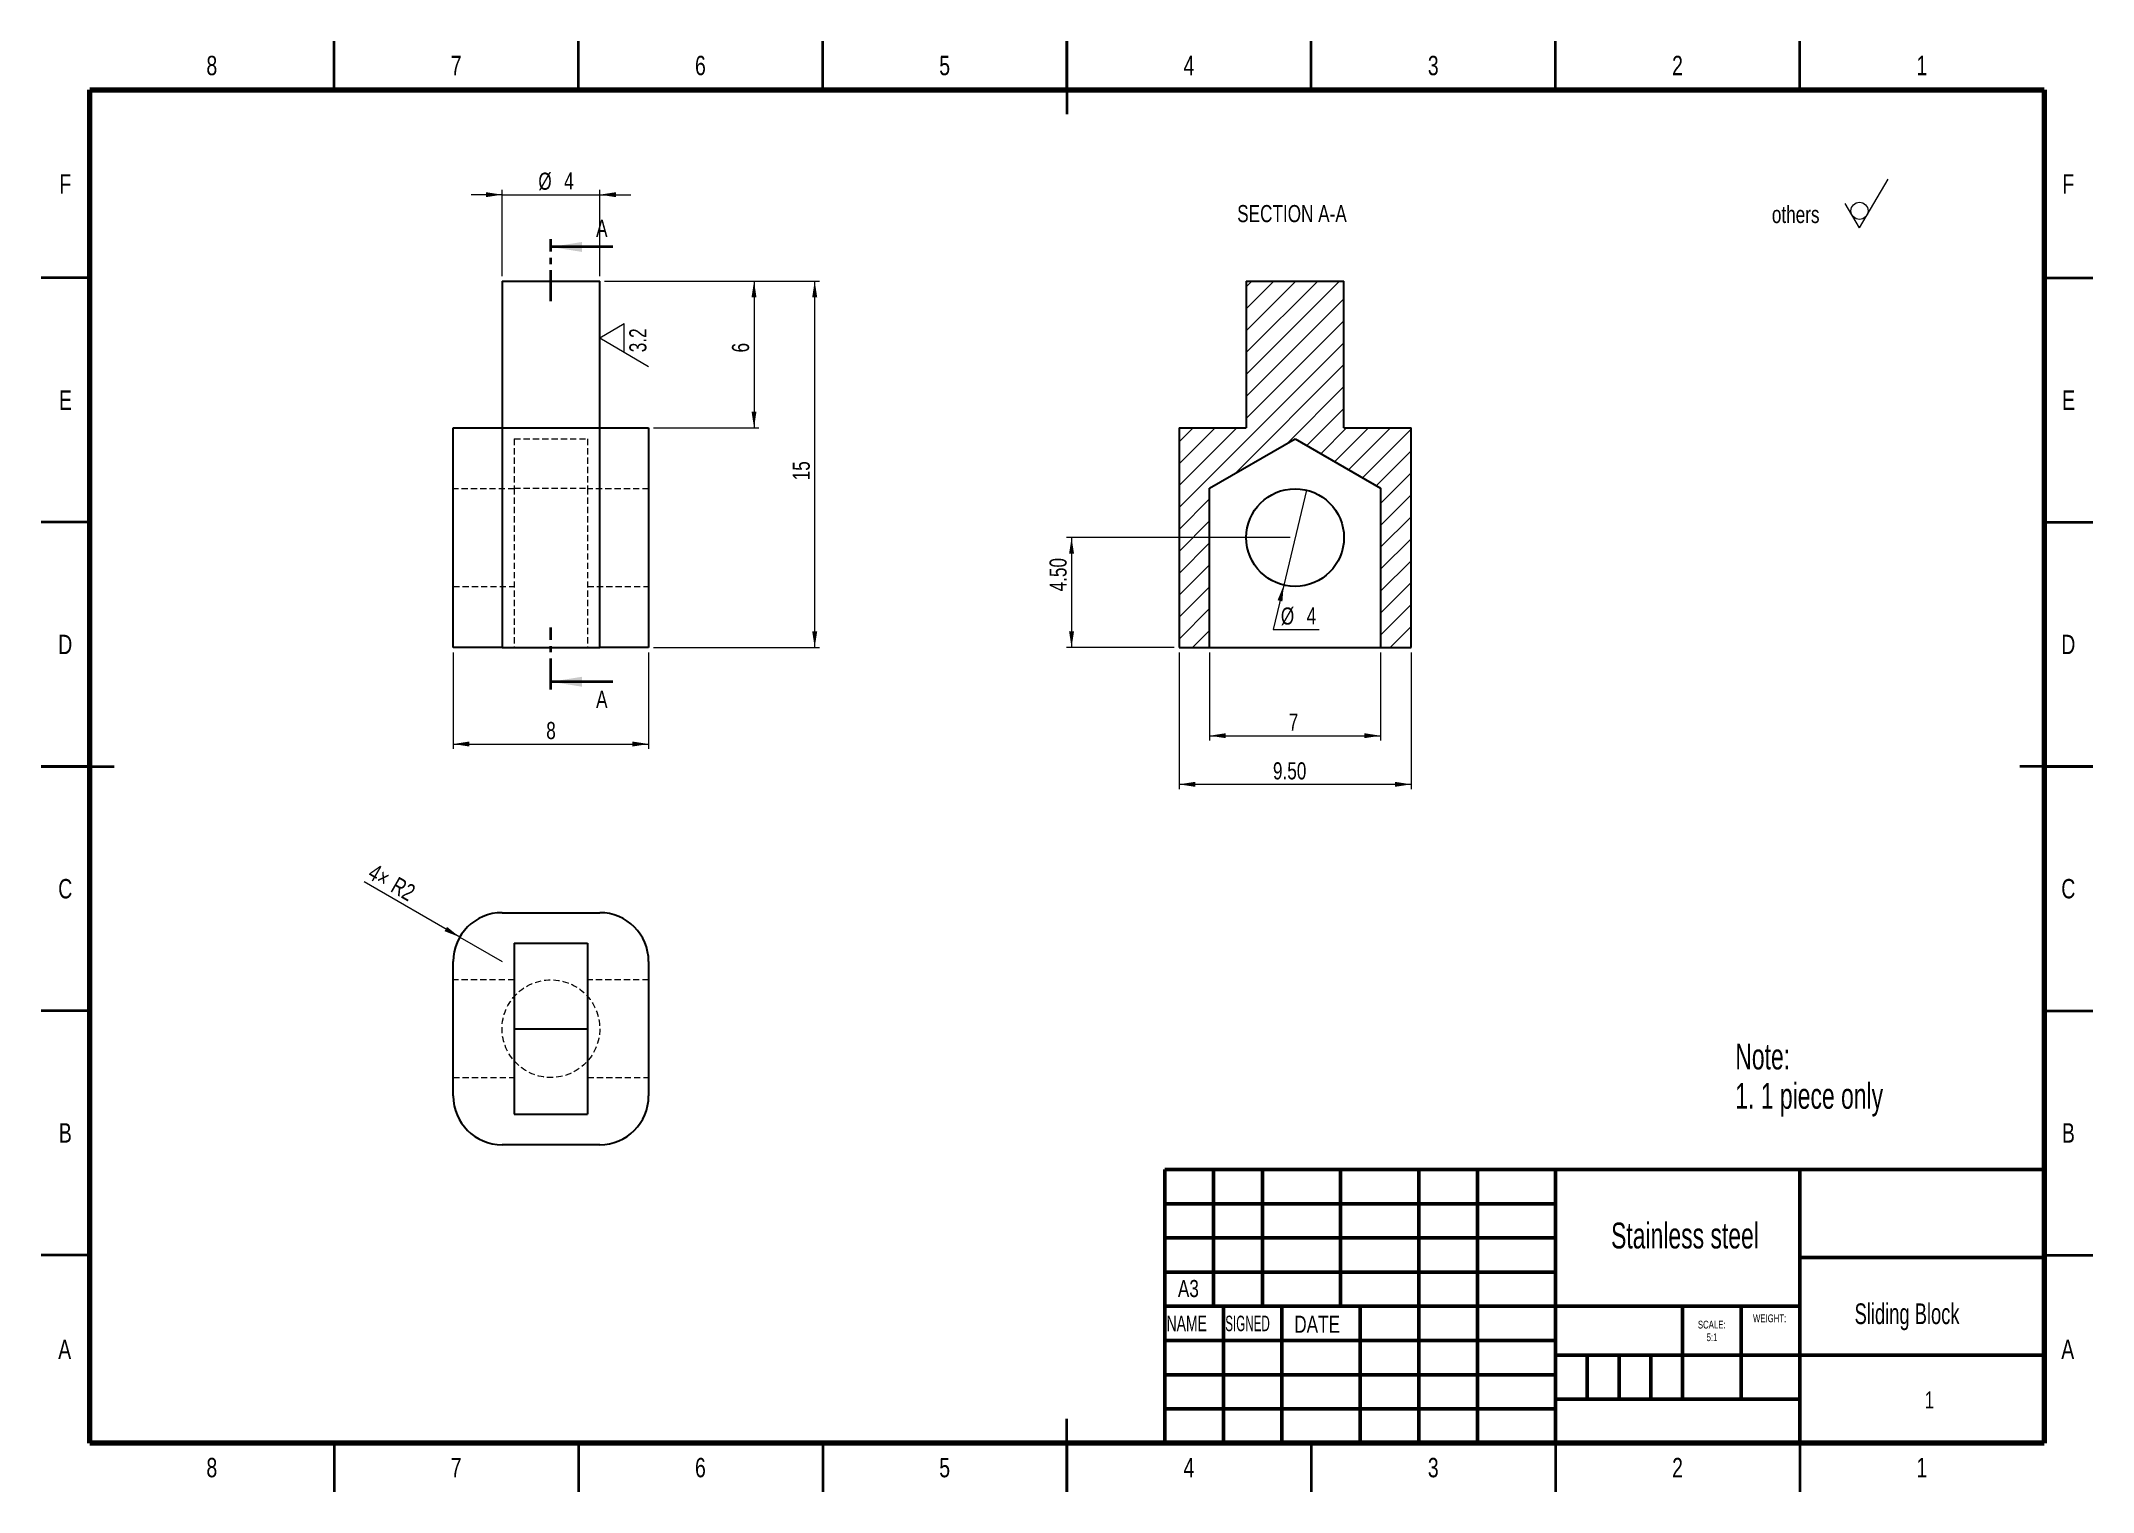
# Model space of a CAD drawing. Header units: millimetres. Extents: x 0 to 420, y 0 to 297.
import ezdxf

# ---------------------------------------------------------------- set-up
doc = ezdxf.new("R2010")
doc.units = ezdxf.units.MM
doc.linetypes.add('CENTER', pattern=[10.16, 6.35, -1.27, 1.27, -1.27])
doc.linetypes.add('HIDDEN', pattern=[1.905, 1.27, -0.635])
doc.styles.add('SLDTEXTSTYLE0', font='TXT', dxfattribs={"width": 0.663})
doc.styles.add('SLDTEXTSTYLE1', font='TXT', dxfattribs={"width": 0.75})
doc.styles.add('SLDTEXTSTYLE2', font='TXT', dxfattribs={"width": 0.560419})
doc.styles.add('SLDTEXTSTYLE3', font='TXT', dxfattribs={"width": 0.67477})
doc.dimstyles.new('SLDDIMSTYLE0', dxfattribs={"dimtxt": 3.5, "dimasz": 3.302, "dimexe": 0, "dimexo": 0.0625, "dimgap": 0.875, "dimtad": 1, "dimlfac": 0.2, "dimrnd": 1e-09, "dimzin": 12, "dimdsep": 46, "dimtxsty": 'SLDTEXTSTYLE1', "dimsah": 1, "dimcen": 0.09, "dimadec": 0, "dimazin": 3, "dimtfac": 1, "dimtmove": 0, "dimatfit": 0, "dimfxl": 0, "dimfrac": 2, "dimtolj": 1, "dimtzin": 12, "dimarcsym": 0})
doc.dimstyles.new('SLDDIMSTYLE1', dxfattribs={"dimtxt": 3.5, "dimasz": 3.302, "dimexe": 0, "dimexo": 0.0625, "dimgap": 0.875, "dimtad": 1, "dimlfac": 0.2, "dimrnd": 1e-09, "dimzin": 12, "dimdsep": 46, "dimtxsty": 'SLDTEXTSTYLE1', "dimsah": 1, "dimcen": 0.09, "dimadec": 0, "dimazin": 3, "dimtfac": 1, "dimtofl": 0, "dimtmove": 0, "dimatfit": 3, "dimfxl": 0, "dimfrac": 2, "dimtolj": 1, "dimtzin": 12, "dimarcsym": 0})
doc.dimstyles.new('SLDDIMSTYLE2', dxfattribs={"dimtxt": 3.5, "dimasz": 3.302, "dimexe": 0, "dimexo": 0.0625, "dimgap": 0.875, "dimtad": 1, "dimlfac": 0.2, "dimrnd": 1e-09, "dimzin": 12, "dimdsep": 46, "dimtxsty": 'SLDTEXTSTYLE1', "dimsah": 1, "dimcen": 0, "dimadec": 0, "dimazin": 3, "dimtfac": 1, "dimtofl": 0, "dimtmove": 0, "dimatfit": 3, "dimfxl": 0, "dimfrac": 2, "dimtolj": 1, "dimtzin": 12, "dimarcsym": 0})
doc.dimstyles.new('SLDDIMSTYLE3', dxfattribs={"dimtxt": 3.5, "dimasz": 3.302, "dimexe": 0, "dimexo": 0.0625, "dimgap": 0.875, "dimtad": 1, "dimlfac": 0.2, "dimrnd": 1e-09, "dimzin": 12, "dimdsep": 46, "dimtxsty": 'SLDTEXTSTYLE1', "dimblk1": 'NONE', "dimsah": 1, "dimcen": 0, "dimadec": 0, "dimazin": 3, "dimtfac": 1, "dimtmove": 0, "dimatfit": 3, "dimldrblk": 'NONE', "dimfxl": 0, "dimfrac": 2, "dimtolj": 1, "dimtzin": 12, "dimarcsym": 0})
doc.dimstyles.new('SLDDIMSTYLE4', dxfattribs={"dimtxt": 3.5, "dimasz": 3.302, "dimexe": 0, "dimexo": 0.0625, "dimgap": 0.875, "dimtad": 1, "dimlfac": 0.2, "dimrnd": 1e-09, "dimzin": 4, "dimdsep": 46, "dimtxsty": 'SLDTEXTSTYLE1', "dimsah": 1, "dimcen": 0.09, "dimadec": 0, "dimazin": 1, "dimtfac": 1, "dimtmove": 0, "dimatfit": 0, "dimfxl": 0, "dimfrac": 2, "dimtolj": 1, "dimtzin": 12, "dimarcsym": 0})
doc.dimstyles.new('SLDDIMSTYLE5', dxfattribs={"dimtxt": 3.5, "dimasz": 3.302, "dimexe": 0, "dimexo": 0.0625, "dimgap": 0.875, "dimtad": 1, "dimlfac": 0.2, "dimrnd": 1e-09, "dimzin": 4, "dimdsep": 46, "dimtxsty": 'SLDTEXTSTYLE1', "dimsah": 1, "dimcen": 0.09, "dimadec": 0, "dimazin": 1, "dimtfac": 1, "dimtofl": 0, "dimtmove": 0, "dimatfit": 3, "dimfxl": 0, "dimfrac": 2, "dimtolj": 1, "dimtzin": 12, "dimarcsym": 0})

# ---------------------------------------------------------------- blocks, each defined once
blk = doc.blocks.new('SW_NOTE_0')
at = {"color": 0, "linetype": 'Continuous', "lineweight": 0, "attachment_point": 1, "style": 'SLDTEXTSTYLE0'}
for s, insert, char_height in [('Note:', (0, 6.82), 5.292), ('1. 1 piece only', (0, -1.23), 5.2917)]:
    blk.add_mtext(s, dxfattribs=dict(at, insert=insert, char_height=char_height))
blk = doc.blocks.new('SW_NOTE_1')
at = {"color": 0, "linetype": 'Continuous', "lineweight": 0, "char_height": 1.587, "attachment_point": 2, "style": 'SLDTEXTSTYLE1'}
for s, insert in [('SCALE:', (3.4, 2.05)), ('5:1', (3.46, -0.54))]:
    blk.add_mtext(s, dxfattribs=dict(at, insert=insert))
blk = doc.blocks.new('SW_SFSYMBOL_0')
at = {"color": 0, "linetype": 'Continuous', "lineweight": 0}
for q in [(23.83, 10), (14.98, 5)]:
    blk.add_line((17.93, 0), q, dxfattribs=at)
blk.add_circle((17.93, 3.5), 1.75, dxfattribs=at)
at = {"color": 0, "linetype": 'Continuous', "lineweight": 0, "insert": (0, 4.51), "char_height": 3.5, "attachment_point": 1, "style": 'SLDTEXTSTYLE1'}
blk.add_mtext('others', dxfattribs=at)
blk = doc.blocks.new('_D')
at = {"color": 7, "linetype": 'Continuous', "lineweight": 18}
for p, q in [((94.36, 265.55), (88.01, 265.55)), ((94.36, 248.85), (94.36, 266.55)), ((94.36, 265.55), (114.36, 265.55)), ((114.36, 248.85), (114.36, 266.55)), ((114.36, 265.55), (120.71, 265.55))]:
    blk.add_line(p, q, dxfattribs=at)
for points in [[(94.36, 265.55), (91.06, 266.06), (91.06, 265.04)], [(114.36, 265.55), (117.66, 265.04), (117.66, 266.06)]]:
    blk.add_solid(points, dxfattribs=at)
at = {"color": 7, "linetype": 'Continuous', "lineweight": 18, "char_height": 3.5, "attachment_point": 1, "style": 'SLDTEXTSTYLE1'}
for s, insert in [('%%c', (101.79, 270.06)), ('4', (107.07, 270.12))]:
    blk.add_mtext(s, dxfattribs=dict(at, insert=insert))
blk = doc.blocks.new('_D_1')
at = {"color": 7, "linetype": 'Continuous', "lineweight": 18}
for p, q in [((115.36, 247.85), (159.36, 247.85)), ((158.36, 172.85), (158.36, 247.85)), ((125.36, 172.85), (159.36, 172.85))]:
    blk.add_line(p, q, dxfattribs=at)
for points in [[(158.36, 247.85), (157.85, 244.55), (158.87, 244.55)], [(158.36, 172.85), (158.87, 176.15), (157.85, 176.15)]]:
    blk.add_solid(points, dxfattribs=at)
at = {"color": 7, "linetype": 'Continuous', "lineweight": 18, "insert": (153.85, 207.08), "char_height": 3.5, "attachment_point": 1, "rotation": 90, "style": 'SLDTEXTSTYLE1'}
blk.add_mtext('15', dxfattribs=at)
blk = doc.blocks.new('_D_2')
at = {"color": 7, "linetype": 'Continuous', "lineweight": 18}
for p, q in [((115.36, 247.85), (146.94, 247.85)), ((145.94, 247.85), (145.94, 217.85)), ((125.36, 217.85), (146.94, 217.85))]:
    blk.add_line(p, q, dxfattribs=at)
for points in [[(145.94, 247.85), (145.43, 244.55), (146.44, 244.55)], [(145.94, 217.85), (146.44, 221.15), (145.43, 221.15)]]:
    blk.add_solid(points, dxfattribs=at)
at = {"color": 7, "linetype": 'Continuous', "lineweight": 18, "insert": (141.42, 233.25), "char_height": 3.5, "attachment_point": 1, "rotation": 90, "style": 'SLDTEXTSTYLE1'}
blk.add_mtext('6', dxfattribs=at)
blk = doc.blocks.new('_D_3')
at = {"color": 7, "linetype": 'Continuous', "lineweight": 18}
for p, q in [((84.36, 171.85), (84.36, 152.1)), ((124.36, 171.85), (124.36, 152.1)), ((84.36, 153.1), (124.36, 153.1))]:
    blk.add_line(p, q, dxfattribs=at)
for points in [[(84.36, 153.1), (87.66, 152.59), (87.66, 153.61)], [(124.36, 153.1), (121.06, 153.61), (121.06, 152.59)]]:
    blk.add_solid(points, dxfattribs=at)
at = {"color": 7, "linetype": 'Continuous', "lineweight": 18, "insert": (103.41, 157.61), "char_height": 3.5, "attachment_point": 1, "style": 'SLDTEXTSTYLE1'}
blk.add_mtext('8', dxfattribs=at)
blk = doc.blocks.new('SW_SFSYMBOL_1')
at = {"color": 0, "linetype": 'Continuous', "lineweight": 0}
for p, q in [((-10.55, 2.95), (-5.55, 5.9)), ((-5.55, 0), (-5.55, 5.9)), ((-10.55, 2.95), (-0.55, -2.95))]:
    blk.add_line(p, q, dxfattribs=at)
at = {"color": 0, "linetype": 'Continuous', "lineweight": 0, "insert": (-4.51, 0), "char_height": 3.5, "attachment_point": 1, "rotation": 90, "style": 'SLDTEXTSTYLE1'}
blk.add_mtext('3.2', dxfattribs=at)
blk = doc.blocks.new('_D_4')
at = {"color": 7, "linetype": 'Continuous', "lineweight": 18}
for q in [(66.13, 124.88), (94.36, 108.58)]:
    blk.add_line((85.7, 113.58), q, dxfattribs=at)
blk.add_solid([(85.7, 113.58), (83.1, 115.67), (82.59, 114.79)], dxfattribs=at)
at = {"color": 7, "linetype": 'Continuous', "lineweight": 18, "char_height": 3.5, "attachment_point": 1, "rotation": 330, "style": 'SLDTEXTSTYLE1'}
for s, insert in [('4×', (68.38, 128.77)), ('R2', (73.07, 126.07))]:
    blk.add_mtext(s, dxfattribs=dict(at, insert=insert))
blk = doc.blocks.new('_D_5')
at = {"color": 7, "linetype": 'Continuous', "lineweight": 18}
for p, q in [((239.18, 171.85), (239.18, 153.8)), ((274.18, 171.85), (274.18, 153.8)), ((239.18, 154.8), (274.18, 154.8))]:
    blk.add_line(p, q, dxfattribs=at)
for points in [[(239.18, 154.8), (242.49, 154.3), (242.49, 155.31)], [(274.18, 154.8), (270.88, 155.31), (270.88, 154.3)]]:
    blk.add_solid(points, dxfattribs=at)
at = {"color": 7, "linetype": 'Continuous', "lineweight": 18, "insert": (255.39, 159.32), "char_height": 3.5, "attachment_point": 1, "style": 'SLDTEXTSTYLE1'}
blk.add_mtext('7', dxfattribs=at)
blk = doc.blocks.new('_D_6')
at = {"color": 7, "linetype": 'Continuous', "lineweight": 18}
for p, q in [((259.01, 205.07), (254.36, 185.62)), ((254.36, 185.62), (252.19, 176.53)), ((252.19, 176.53), (261.64, 176.53))]:
    blk.add_line(p, q, dxfattribs=at)
blk.add_solid([(254.36, 185.62), (253.1, 182.53), (254.09, 182.29)], dxfattribs=at)
at = {"color": 7, "linetype": 'Continuous', "lineweight": 18, "char_height": 3.5, "attachment_point": 1, "style": 'SLDTEXTSTYLE1'}
for s, insert in [('%%c', (253.77, 181.05)), ('4', (259.05, 181.1))]:
    blk.add_mtext(s, dxfattribs=dict(at, insert=insert))
blk = doc.blocks.new('_NONE')
blk = doc.blocks.new('_D_7')
at = {"color": 7, "linetype": 'Continuous', "lineweight": 18}
for p, q in [((255.68, 195.35), (209.93, 195.35)), ((210.93, 195.35), (210.93, 172.85)), ((231.93, 172.85), (209.93, 172.85))]:
    blk.add_line(p, q, dxfattribs=at)
for points in [[(210.93, 195.35), (210.43, 192.05), (211.44, 192.05)], [(210.93, 172.85), (211.44, 176.15), (210.43, 176.15)]]:
    blk.add_solid(points, dxfattribs=at)
at = {"color": 7, "linetype": 'Continuous', "lineweight": 18, "insert": (206.42, 184.35), "char_height": 3.5, "attachment_point": 1, "rotation": 90, "style": 'SLDTEXTSTYLE1'}
blk.add_mtext('4.50', dxfattribs=at)
blk = doc.blocks.new('_D_8')
at = {"color": 7, "linetype": 'Continuous', "lineweight": 18}
for p, q in [((232.93, 171.85), (232.93, 143.85)), ((280.43, 171.85), (280.43, 143.85)), ((232.93, 144.85), (280.43, 144.85))]:
    blk.add_line(p, q, dxfattribs=at)
for points in [[(232.93, 144.85), (236.24, 144.34), (236.24, 145.36)], [(280.43, 144.85), (277.13, 145.36), (277.13, 144.34)]]:
    blk.add_solid(points, dxfattribs=at)
at = {"color": 7, "linetype": 'Continuous', "lineweight": 18, "insert": (252.16, 149.36), "char_height": 3.5, "attachment_point": 1, "style": 'SLDTEXTSTYLE1'}
blk.add_mtext('9.50', dxfattribs=at)

msp = doc.modelspace()

# ---------------------------------------------------------------- hatches: boundary and pattern name
at = {"linetype": 'Continuous', "lineweight": 18}
h = msp.add_hatch(dxfattribs=at)
h.set_pattern_fill('ANSI31', style=0)
h.paths.add_polyline_path([(280.435, 217.849), (266.685, 217.849), (266.685, 247.849), (246.685, 247.849), (246.685, 217.849), (232.935, 217.849), (232.935, 172.849), (239.185, 172.849), (239.185, 205.452), (256.685, 215.556), (274.185, 205.452), (274.185, 172.849), (280.435, 172.849)], flags=0)

# ---------------------------------------------------------------- linework, layer by layer
at = {"color": 7, "linetype": 'Continuous', "lineweight": 35}
for p, q in [((60, 287), (60, 297)), ((110, 287), (110, 297)), ((160, 287), (160, 297)), ((210, 297), (210, 282)), ((210, 287), (210, 297)), ((260, 287), (260, 297)), ((310, 287), (310, 297)), ((360, 287), (360, 297)), ((117.063, 254.849), (104.363, 254.849)), ((10, 248.5), (0, 248.5)), ((410, 248.5), (420, 248.5)), ((10, 198.5), (0, 198.5)), ((410, 198.5), (420, 198.5)), ((117.063, 165.849), (104.363, 165.849)), ((0, 148.5), (15, 148.5)), ((10, 148.5), (0, 148.5)), ((420, 148.5), (405, 148.5)), ((410, 148.5), (420, 148.5)), ((10, 98.5), (0, 98.5)), ((410, 98.5), (420, 98.5)), ((10, 48.5), (0, 48.5)), ((410, 48.5), (420, 48.5)), ((210, 0), (210, 15)), ((60, 10), (60, 0)), ((110, 10), (110, 0)), ((160, 10), (160, 0)), ((210, 10), (210, 0)), ((260, 10), (260, 0)), ((310, 10), (310, 0)), ((360, 10), (360, 0))]:
    msp.add_line(p, q, dxfattribs=at)
at = {"color": 7, "linetype": 'Continuous', "lineweight": 70}
for p, q in [((10, 10), (10, 287)), ((10, 287), (410, 287)), ((410, 287), (410, 10)), ((410, 10), (10, 10))]:
    msp.add_line(p, q, dxfattribs=at)
at = {"color": 7, "linetype": 'CENTER', "lineweight": 35}
for p, q in [((104.363, 243.736), (104.363, 256.436)), ((104.363, 164.261), (104.363, 176.968))]:
    msp.add_line(p, q, dxfattribs=at)
at = {"color": 7, "linetype": 'Continuous', "lineweight": 25}
for p, q in [((94.363, 247.849), (94.363, 217.849)), ((94.363, 247.849), (104.363, 247.849)), ((104.363, 247.849), (114.363, 247.849)), ((114.363, 217.849), (114.363, 247.849)), ((246.685, 247.849), (246.685, 217.849)), ((246.685, 247.849), (266.685, 247.849)), ((266.685, 217.849), (266.685, 247.849)), ((84.363, 172.849), (84.363, 217.849)), ((84.363, 217.849), (94.363, 217.849)), ((94.363, 217.849), (94.363, 172.849)), ((94.363, 217.849), (114.363, 217.849)), ((114.363, 172.849), (114.363, 217.849)), ((114.363, 217.849), (124.363, 217.849)), ((124.363, 217.849), (124.363, 172.849)), ((232.935, 217.849), (232.935, 172.849)), ((232.935, 217.849), (246.685, 217.849)), ((239.185, 205.452), (256.685, 215.556)), ((256.685, 215.556), (274.185, 205.452)), ((266.685, 217.849), (280.435, 217.849)), ((280.435, 172.849), (280.435, 217.849)), ((239.185, 172.849), (239.185, 205.452)), ((274.185, 205.452), (274.185, 172.849)), ((94.363, 172.849), (84.363, 172.849)), ((94.363, 172.849), (114.363, 172.849)), ((124.363, 172.849), (114.363, 172.849)), ((232.935, 172.849), (239.185, 172.849)), ((239.185, 172.849), (274.185, 172.849)), ((274.185, 172.849), (280.435, 172.849)), ((94.363, 118.58), (114.363, 118.58)), ((96.863, 112.33), (111.863, 112.33)), ((96.863, 112.33), (96.863, 77.33)), ((111.863, 112.33), (111.863, 77.33)), ((84.363, 81.08), (84.363, 108.58)), ((124.363, 108.58), (124.363, 81.08)), ((96.863, 94.83), (111.863, 94.83)), ((96.863, 77.33), (111.863, 77.33)), ((114.363, 71.08), (94.363, 71.08))]:
    msp.add_line(p, q, dxfattribs=at)
at = {"color": 7, "linetype": 'HIDDEN', "lineweight": 18}
for p, q in [((94.363, 172.849), (94.363, 217.849)), ((96.863, 215.556), (96.863, 205.452)), ((96.863, 215.556), (111.863, 215.556)), ((111.863, 215.556), (111.863, 205.452)), ((114.363, 217.849), (114.363, 172.849)), ((96.863, 205.349), (84.363, 205.349)), ((96.863, 205.452), (96.863, 172.849)), ((96.863, 205.452), (111.863, 205.452)), ((111.863, 205.452), (111.863, 172.849)), ((124.363, 205.349), (111.863, 205.349)), ((84.363, 185.349), (96.863, 185.349)), ((111.863, 185.349), (124.363, 185.349)), ((96.863, 104.83), (84.363, 104.83)), ((124.363, 104.83), (111.863, 104.83)), ((84.363, 84.83), (96.863, 84.83)), ((111.863, 84.83), (124.363, 84.83))]:
    msp.add_line(p, q, dxfattribs=at)
at = {"color": 7, "linetype": 'Continuous', "lineweight": 50}
for p, q in [((230, 66), (410, 66)), ((230, 66), (230, 10)), ((240, 66), (240, 38)), ((250, 66), (250, 38)), ((266, 38), (266, 66)), ((282, 66), (282, 10)), ((294, 66), (294, 10)), ((310, 66), (310, 10)), ((360, 66), (360, 38)), ((230, 59), (310, 59)), ((230, 59), (240, 59)), ((230, 52), (310, 52)), ((230, 52), (240, 52)), ((360, 48), (410, 48)), ((230, 45), (310, 45)), ((230, 45), (240, 45)), ((240, 45), (240, 38)), ((250, 38), (250, 45)), ((230, 38), (240, 38)), ((230, 38), (242, 38)), ((240, 38), (250, 38)), ((242, 38), (242, 31)), ((242, 38), (254, 38)), ((242, 38), (242, 31)), ((250, 38), (266, 38)), ((254, 38), (254, 31)), ((254, 38), (270, 38)), ((282, 38), (266, 38)), ((270, 38), (270, 31)), ((294, 38), (282, 38)), ((310, 38), (294, 38)), ((360, 38), (310, 38)), ((336, 38), (336, 28)), ((348, 38), (348, 19)), ((360, 28), (360, 38)), ((230, 31), (242, 31)), ((242, 31), (230, 31)), ((242, 31), (242, 24)), ((242, 31), (254, 31)), ((254, 31), (242, 31)), ((242, 31), (242, 24)), ((254, 31), (254, 24)), ((270, 31), (254, 31)), ((270, 31), (270, 24)), ((282, 31), (270, 31)), ((294, 31), (282, 31)), ((310, 31), (294, 31)), ((410, 28), (310, 28)), ((316.5, 28), (316.5, 19)), ((323, 28), (323, 19)), ((329.5, 28), (329.5, 19)), ((336, 28), (336, 19)), ((360, 28), (360, 19)), ((242, 24), (230, 24)), ((230, 24), (242, 24)), ((242, 24), (242, 17)), ((254, 24), (242, 24)), ((242, 24), (254, 24)), ((242, 24), (242, 17)), ((254, 24), (254, 17)), ((270, 24), (254, 24)), ((270, 24), (270, 17)), ((282, 24), (270, 24)), ((294, 24), (282, 24)), ((310, 24), (294, 24)), ((230, 17), (242, 17)), ((242, 17), (230, 17)), ((242, 17), (242, 10)), ((242, 17), (254, 17)), ((242, 17), (254, 17)), ((242, 17), (242, 10)), ((254, 17), (254, 10)), ((270, 17), (254, 17)), ((270, 17), (270, 10)), ((282, 17), (270, 17)), ((294, 17), (282, 17)), ((310, 17), (294, 17)), ((316.5, 19), (310, 19)), ((323, 19), (316.5, 19)), ((329.5, 19), (323, 19)), ((336, 19), (329.5, 19)), ((348, 19), (336, 19)), ((360, 19), (336, 19)), ((360, 10), (360, 19))]:
    msp.add_line(p, q, dxfattribs=at)
at = {"color": 7, "linetype": 'Continuous', "lineweight": 25}
msp.add_circle((256.685, 195.349), 10, dxfattribs=at)
at = {"color": 7, "linetype": 'HIDDEN', "lineweight": 18}
msp.add_circle((104.363, 94.83), 10, dxfattribs=at)
at = {"color": 7, "linetype": 'Continuous', "lineweight": 25}
for centre, start, end in [((94.363, 108.58), 90, 180), ((114.363, 108.58), 0, 90), ((94.363, 81.08), 180, 270), ((114.363, 81.08), 270, 0)]:
    msp.add_arc(centre, 10, start, end, dxfattribs=at)
at = {"color": 7, "linetype": 'Continuous', "lineweight": 35}
for points in [[(104.363, 254.849), (110.713, 253.833), (110.713, 255.865)], [(104.363, 165.849), (110.713, 164.833), (110.713, 166.865)]]:
    msp.add_solid(points, dxfattribs=at)

# ---------------------------------------------------------------- block references
at = {"color": 7, "linetype": 'Continuous', "lineweight": 0}
for name, p in [('SW_SFSYMBOL_0', (354.275, 258.737)), ('SW_SFSYMBOL_1', (124.917, 233.298)), ('SW_NOTE_0', (346.79, 84.962)), ('SW_NOTE_1', (338.564, 33))]:
    msp.add_blockref(name, p, dxfattribs=at)

# ---------------------------------------------------------------- texts
for s, insert, char_height, attachment_point, style in [('8', (34.96, 293.974), 3.969, 2, 'SLDTEXTSTYLE1'), ('6', (134.96, 293.974), 3.969, 2, 'SLDTEXTSTYLE1'), ('3', (284.96, 293.974), 3.969, 2, 'SLDTEXTSTYLE1'), ('2', (334.96, 293.974), 3.969, 2, 'SLDTEXTSTYLE1'), ('7', (84.96, 293.974), 3.969, 2, 'SLDTEXTSTYLE1'), ('5', (184.96, 293.974), 3.969, 2, 'SLDTEXTSTYLE1'), ('4', (234.96, 293.974), 3.969, 2, 'SLDTEXTSTYLE1'), ('1', (384.96, 293.974), 3.969, 2, 'SLDTEXTSTYLE1'), ('F', (4.958, 269.724), 3.969, 2, 'SLDTEXTSTYLE1'), ('F', (414.958, 269.724), 3.969, 2, 'SLDTEXTSTYLE1'), ('SECTION A-A', (256.051, 263.429), 3.5, 2, 'SLDTEXTSTYLE1'), ('E', (5.008, 225.474), 3.969, 2, 'SLDTEXTSTYLE1'), ('E', (415.008, 225.474), 3.969, 2, 'SLDTEXTSTYLE1'), ('D', (4.953, 175.474), 3.969, 2, 'SLDTEXTSTYLE1'), ('D', (414.953, 175.474), 3.969, 2, 'SLDTEXTSTYLE1'), ('C', (4.959, 125.474), 3.969, 2, 'SLDTEXTSTYLE1'), ('C', (414.959, 125.474), 3.969, 2, 'SLDTEXTSTYLE1'), ('B', (4.971, 75.474), 3.969, 2, 'SLDTEXTSTYLE1'), ('B', (414.971, 75.474), 3.969, 2, 'SLDTEXTSTYLE1'), ('Stainless steel', (336.492, 55.138), 5.29167, 2, 'SLDTEXTSTYLE0'), ('A3', (234.846, 43.391), 3.5, 2, 'SLDTEXTSTYLE1'), ('Sliding Block', (371.204, 38.598), 4.23333, 1, 'SLDTEXTSTYLE0'), ('NAME', (230.374, 36.086), 3.175, 1, 'SLDTEXTSTYLE3'), ('SIGNED', (242.391, 36.086), 3.175, 1, 'SLDTEXTSTYLE2'), ('DATE', (256.52, 36.084), 3.5, 1, 'SLDTEXTSTYLE1'), ('WEIGHT:', (353.821, 36.34), 1.5875, 2, 'SLDTEXTSTYLE1'), ('A', (4.84, 31.168), 3.969, 2, 'SLDTEXTSTYLE1'), ('A', (414.84, 31.168), 3.969, 2, 'SLDTEXTSTYLE1'), ('1', (385.55, 20.612), 3.5, 1, 'SLDTEXTSTYLE1'), ('8', (34.96, 6.974), 3.969, 2, 'SLDTEXTSTYLE1'), ('7', (84.96, 6.974), 3.969, 2, 'SLDTEXTSTYLE1'), ('6', (134.96, 6.974), 3.969, 2, 'SLDTEXTSTYLE1'), ('5', (184.96, 6.974), 3.969, 2, 'SLDTEXTSTYLE1'), ('4', (234.96, 6.974), 3.969, 2, 'SLDTEXTSTYLE1'), ('3', (284.96, 6.974), 3.969, 2, 'SLDTEXTSTYLE1'), ('2', (334.96, 6.974), 3.969, 2, 'SLDTEXTSTYLE1'), ('1', (384.96, 6.974), 3.969, 2, 'SLDTEXTSTYLE1')]:
    msp.add_mtext(s, dxfattribs=dict(at, insert=insert, char_height=char_height, attachment_point=attachment_point, style=style))
at = {"color": 7, "linetype": 'Continuous', "char_height": 3.5, "attachment_point": 1, "style": 'SLDTEXTSTYLE1'}
for insert in [(113.611, 260.407), (113.611, 163.998)]:
    msp.add_mtext('A', dxfattribs=dict(at, insert=insert))

# ---------------------------------------------------------------- dimensions: what is measured, and where the dimension line sits
at = {"color": 7, "linetype": 'Continuous', "lineweight": 18}
dim = msp.add_linear_dim(base=(114.363, 265.553), p1=(94.363, 247.849), p2=(114.363, 247.849), text='%%c<>', dimstyle='SLDDIMSTYLE0', dxfattribs=at)
dim.commit()
dim.dimension.update_dxf_attribs({"geometry": '_D', "text_midpoint": (105.726, 265.553), "dimtype": 160})
for base, p1, p2, dimstyle, picture, middle in [((158.363, 247.849), (124.363, 172.849), (114.363, 247.849), 'SLDDIMSTYLE1', '_D_1', (158.363, 209.667)), ((145.936, 217.849), (114.363, 247.849), (124.363, 217.849), 'SLDDIMSTYLE1', '_D_2', (145.936, 234.543)), ((210.935, 172.849), (256.685, 195.349), (232.935, 172.849), 'SLDDIMSTYLE4', '_D_7', (210.935, 188.881))]:
    dim = msp.add_linear_dim(base=base, p1=p1, p2=p2, angle=90, dimstyle=dimstyle, dxfattribs=at)
    dim.commit()
    dim.dimension.update_dxf_attribs({"geometry": picture, "text_midpoint": middle, "dimtype": 160})
dim = msp.add_diameter_dim_2p(p1=(259.01, 205.075), p2=(254.36, 185.623), dimstyle='SLDDIMSTYLE3', dxfattribs=at)
dim.commit()
dim.dimension.update_dxf_attribs({"geometry": '_D_6', "text_midpoint": (257.707, 179.339), "dimtype": 163})
for base, p1, p2, dimstyle, picture, middle in [((124.363, 153.1), (84.363, 172.849), (124.363, 172.849), 'SLDDIMSTYLE1', '_D_3', (104.704, 153.1)), ((280.435, 144.849), (232.935, 172.849), (280.435, 172.849), 'SLDDIMSTYLE5', '_D_8', (256.685, 144.849)), ((274.185, 154.804), (239.185, 172.849), (274.185, 172.849), 'SLDDIMSTYLE1', '_D_5', (256.685, 154.804))]:
    dim = msp.add_linear_dim(base=base, p1=p1, p2=p2, dimstyle=dimstyle, dxfattribs=at)
    dim.commit()
    dim.dimension.update_dxf_attribs({"geometry": picture, "text_midpoint": middle, "dimtype": 160})
dim = msp.add_radius_dim(center=(94.363, 108.58), mpoint=(85.703, 113.58), text='4×<>', dimstyle='SLDDIMSTYLE2', dxfattribs=at)
dim.commit()
dim.dimension.update_dxf_attribs({"geometry": '_D_4', "text_midpoint": (70.703, 122.24), "dimtype": 164})

doc.saveas('drawing.dxf')
